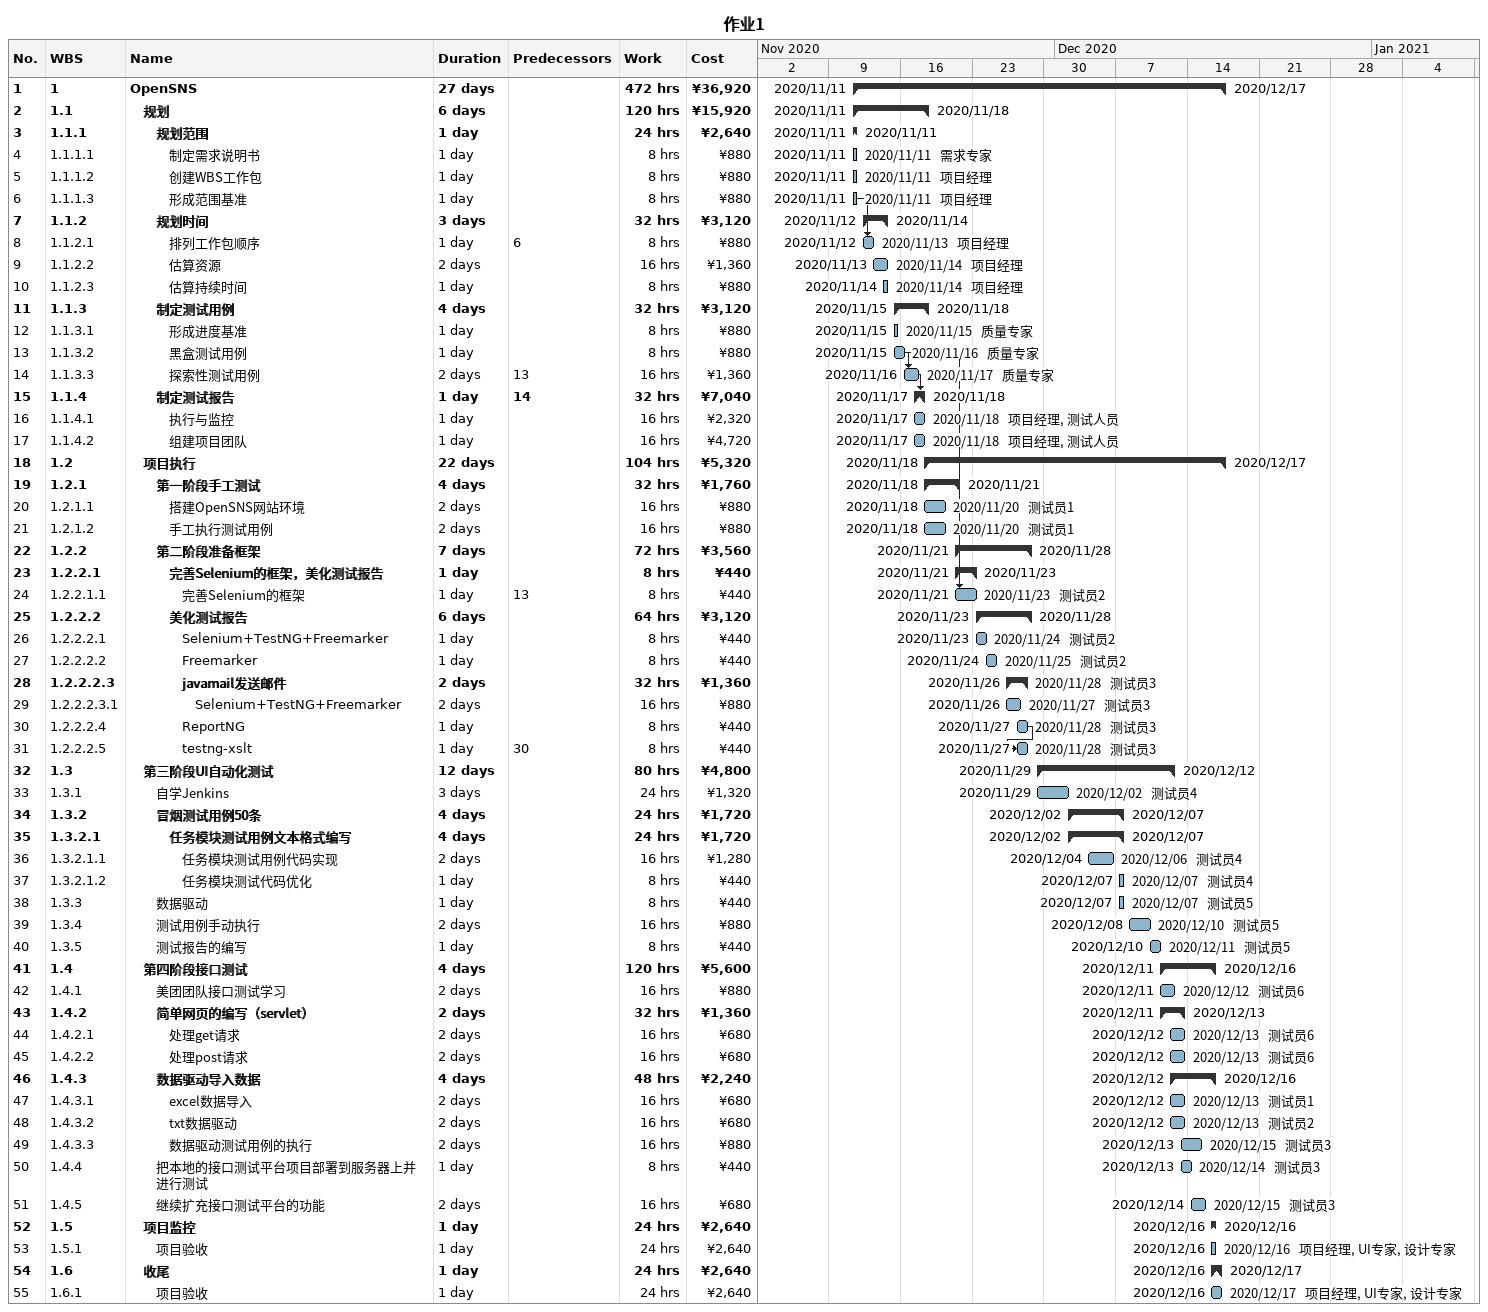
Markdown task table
作业1

| ID | WBS | Task | Duration | Start | Finish | Predecessors | Resources | Work (h) | Cost (¥) |
|---|---|---|---|---|---|---|---|---|---|
| 1 | 1 | **OpenSNS** | 27d | 2020-11-11 | 2020-12-17 |  |  | 472 | 36920 |
| 2 | 1.1 | **规划** | 6d | 2020-11-11 | 2020-11-18 |  |  | 120 | 15920 |
| 3 | 1.1.1 | **规划范围** | 1d | 2020-11-11 | 2020-11-11 |  |  | 24 | 2640 |
| 4 | 1.1.1.1 | 制定需求说明书 | 1d | 2020-11-11 | 2020-11-11 |  | 需求专家 | 8 | 880 |
| 5 | 1.1.1.2 | 创建WBS工作包 | 1d | 2020-11-11 | 2020-11-11 |  | 项目经理 | 8 | 880 |
| 6 | 1.1.1.3 | 形成范围基准 | 1d | 2020-11-11 | 2020-11-11 |  | 项目经理 | 8 | 880 |
| 7 | 1.1.2 | **规划时间** | 3d | 2020-11-12 | 2020-11-14 |  |  | 32 | 3120 |
| 8 | 1.1.2.1 | 排列工作包顺序 | 1d | 2020-11-12 | 2020-11-13 | 6 | 项目经理 | 8 | 880 |
| 9 | 1.1.2.2 | 估算资源 | 2d | 2020-11-13 | 2020-11-14 |  | 项目经理 | 16 | 1360 |
| 10 | 1.1.2.3 | 估算持续时间 | 1d | 2020-11-14 | 2020-11-14 |  | 项目经理 | 8 | 880 |
| 11 | 1.1.3 | **制定测试用例** | 4d | 2020-11-15 | 2020-11-18 |  |  | 32 | 3120 |
| 12 | 1.1.3.1 | 形成进度基准 | 1d | 2020-11-15 | 2020-11-15 |  | 质量专家 | 8 | 880 |
| 13 | 1.1.3.2 | 黑盒测试用例 | 1d | 2020-11-15 | 2020-11-16 |  | 质量专家 | 8 | 880 |
| 14 | 1.1.3.3 | 探索性测试用例 | 2d | 2020-11-16 | 2020-11-17 | 13 | 质量专家 | 16 | 1360 |
| 15 | 1.1.4 | **制定测试报告** | 1d | 2020-11-17 | 2020-11-18 | 14 |  | 32 | 7040 |
| 16 | 1.1.4.1 | 执行与监控 | 1d | 2020-11-17 | 2020-11-18 |  | 项目经理, 测试人员 | 16 | 2320 |
| 17 | 1.1.4.2 | 组建项目团队 | 1d | 2020-11-17 | 2020-11-18 |  | 项目经理, 测试人员 | 16 | 4720 |
| 18 | 1.2 | **项目执行** | 22d | 2020-11-18 | 2020-12-17 |  |  | 104 | 5320 |
| 19 | 1.2.1 | **第一阶段手工测试** | 4d | 2020-11-18 | 2020-11-21 |  |  | 32 | 1760 |
| 20 | 1.2.1.1 | 搭建OpenSNS网站环境 | 2d | 2020-11-18 | 2020-11-20 |  | 测试员1 | 16 | 880 |
| 21 | 1.2.1.2 | 手工执行测试用例 | 2d | 2020-11-18 | 2020-11-20 |  | 测试员1 | 16 | 880 |
| 22 | 1.2.2 | **第二阶段准备框架** | 7d | 2020-11-21 | 2020-11-28 |  |  | 72 | 3560 |
| 23 | 1.2.2.1 | **完善Selenium的框架，美化测试报告** | 1d | 2020-11-21 | 2020-11-23 |  |  | 8 | 440 |
| 24 | 1.2.2.1.1 | 完善Selenium的框架 | 1d | 2020-11-21 | 2020-11-23 | 13 | 测试员2 | 8 | 440 |
| 25 | 1.2.2.2 | **美化测试报告** | 6d | 2020-11-23 | 2020-11-28 |  |  | 64 | 3120 |
| 26 | 1.2.2.2.1 | Selenium+TestNG+Freemarker | 1d | 2020-11-23 | 2020-11-24 |  | 测试员2 | 8 | 440 |
| 27 | 1.2.2.2.2 | Freemarker | 1d | 2020-11-24 | 2020-11-25 |  | 测试员2 | 8 | 440 |
| 28 | 1.2.2.2.3 | **javamail发送邮件** | 2d | 2020-11-26 | 2020-11-28 |  | 测试员3 | 32 | 1360 |
| 29 | 1.2.2.2.3.1 | Selenium+TestNG+Freemarker | 2d | 2020-11-26 | 2020-11-27 |  | 测试员3 | 16 | 880 |
| 30 | 1.2.2.2.4 | ReportNG | 1d | 2020-11-27 | 2020-11-28 |  | 测试员3 | 8 | 440 |
| 31 | 1.2.2.2.5 | testng-xslt | 1d | 2020-11-27 | 2020-11-28 | 30 | 测试员3 | 8 | 440 |
| 32 | 1.3 | **第三阶段UI自动化测试** | 12d | 2020-11-29 | 2020-12-12 |  |  | 80 | 4800 |
| 33 | 1.3.1 | 自学Jenkins | 3d | 2020-11-29 | 2020-12-02 |  | 测试员4 | 24 | 1320 |
| 34 | 1.3.2 | **冒烟测试用例50条** | 4d | 2020-12-02 | 2020-12-07 |  |  | 24 | 1720 |
| 35 | 1.3.2.1 | **任务模块测试用例文本格式编写** | 4d | 2020-12-02 | 2020-12-07 |  |  | 24 | 1720 |
| 36 | 1.3.2.1.1 | 任务模块测试用例代码实现 | 2d | 2020-12-04 | 2020-12-06 |  | 测试员4 | 16 | 1280 |
| 37 | 1.3.2.1.2 | 任务模块测试代码优化 | 1d | 2020-12-07 | 2020-12-07 |  | 测试员4 | 8 | 440 |
| 38 | 1.3.3 | 数据驱动 | 1d | 2020-12-07 | 2020-12-07 |  | 测试员5 | 8 | 440 |
| 39 | 1.3.4 | 测试用例手动执行 | 2d | 2020-12-08 | 2020-12-10 |  | 测试员5 | 16 | 880 |
| 40 | 1.3.5 | 测试报告的编写 | 1d | 2020-12-10 | 2020-12-11 |  | 测试员5 | 8 | 440 |
| 41 | 1.4 | **第四阶段接口测试** | 4d | 2020-12-11 | 2020-12-16 |  |  | 120 | 5600 |
| 42 | 1.4.1 | 美团团队接口测试学习 | 2d | 2020-12-11 | 2020-12-12 |  | 测试员6 | 16 | 880 |
| 43 | 1.4.2 | **简单网页的编写（servlet）** | 2d | 2020-12-11 | 2020-12-13 |  |  | 32 | 1360 |
| 44 | 1.4.2.1 | 处理get请求 | 2d | 2020-12-12 | 2020-12-13 |  | 测试员6 | 16 | 680 |
| 45 | 1.4.2.2 | 处理post请求 | 2d | 2020-12-12 | 2020-12-13 |  | 测试员6 | 16 | 680 |
| 46 | 1.4.3 | **数据驱动导入数据** | 4d | 2020-12-12 | 2020-12-16 |  |  | 48 | 2240 |
| 47 | 1.4.3.1 | excel数据导入 | 2d | 2020-12-12 | 2020-12-13 |  | 测试员1 | 16 | 680 |
| 48 | 1.4.3.2 | txt数据驱动 | 2d | 2020-12-12 | 2020-12-13 |  | 测试员2 | 16 | 680 |
| 49 | 1.4.3.3 | 数据驱动测试用例的执行 | 2d | 2020-12-13 | 2020-12-15 |  | 测试员3 | 16 | 880 |
| 50 | 1.4.4 | 把本地的接口测试平台项目部署到服务器上并进行测试 | 1d | 2020-12-13 | 2020-12-14 |  | 测试员3 | 8 | 440 |
| 51 | 1.4.5 | 继续扩充接口测试平台的功能 | 2d | 2020-12-14 | 2020-12-15 |  | 测试员3 | 16 | 680 |
| 52 | 1.5 | **项目监控** | 1d | 2020-12-16 | 2020-12-16 |  |  | 24 | 2640 |
| 53 | 1.5.1 | 项目验收 | 1d | 2020-12-16 | 2020-12-16 |  | 项目经理, UI专家, 设计专家 | 24 | 2640 |
| 54 | 1.6 | **收尾** | 1d | 2020-12-16 | 2020-12-17 |  |  | 24 | 2640 |
| 55 | 1.6.1 | 项目验收 | 1d | 2020-12-16 | 2020-12-17 |  | 项目经理, UI专家, 设计专家 | 24 | 2640 |
